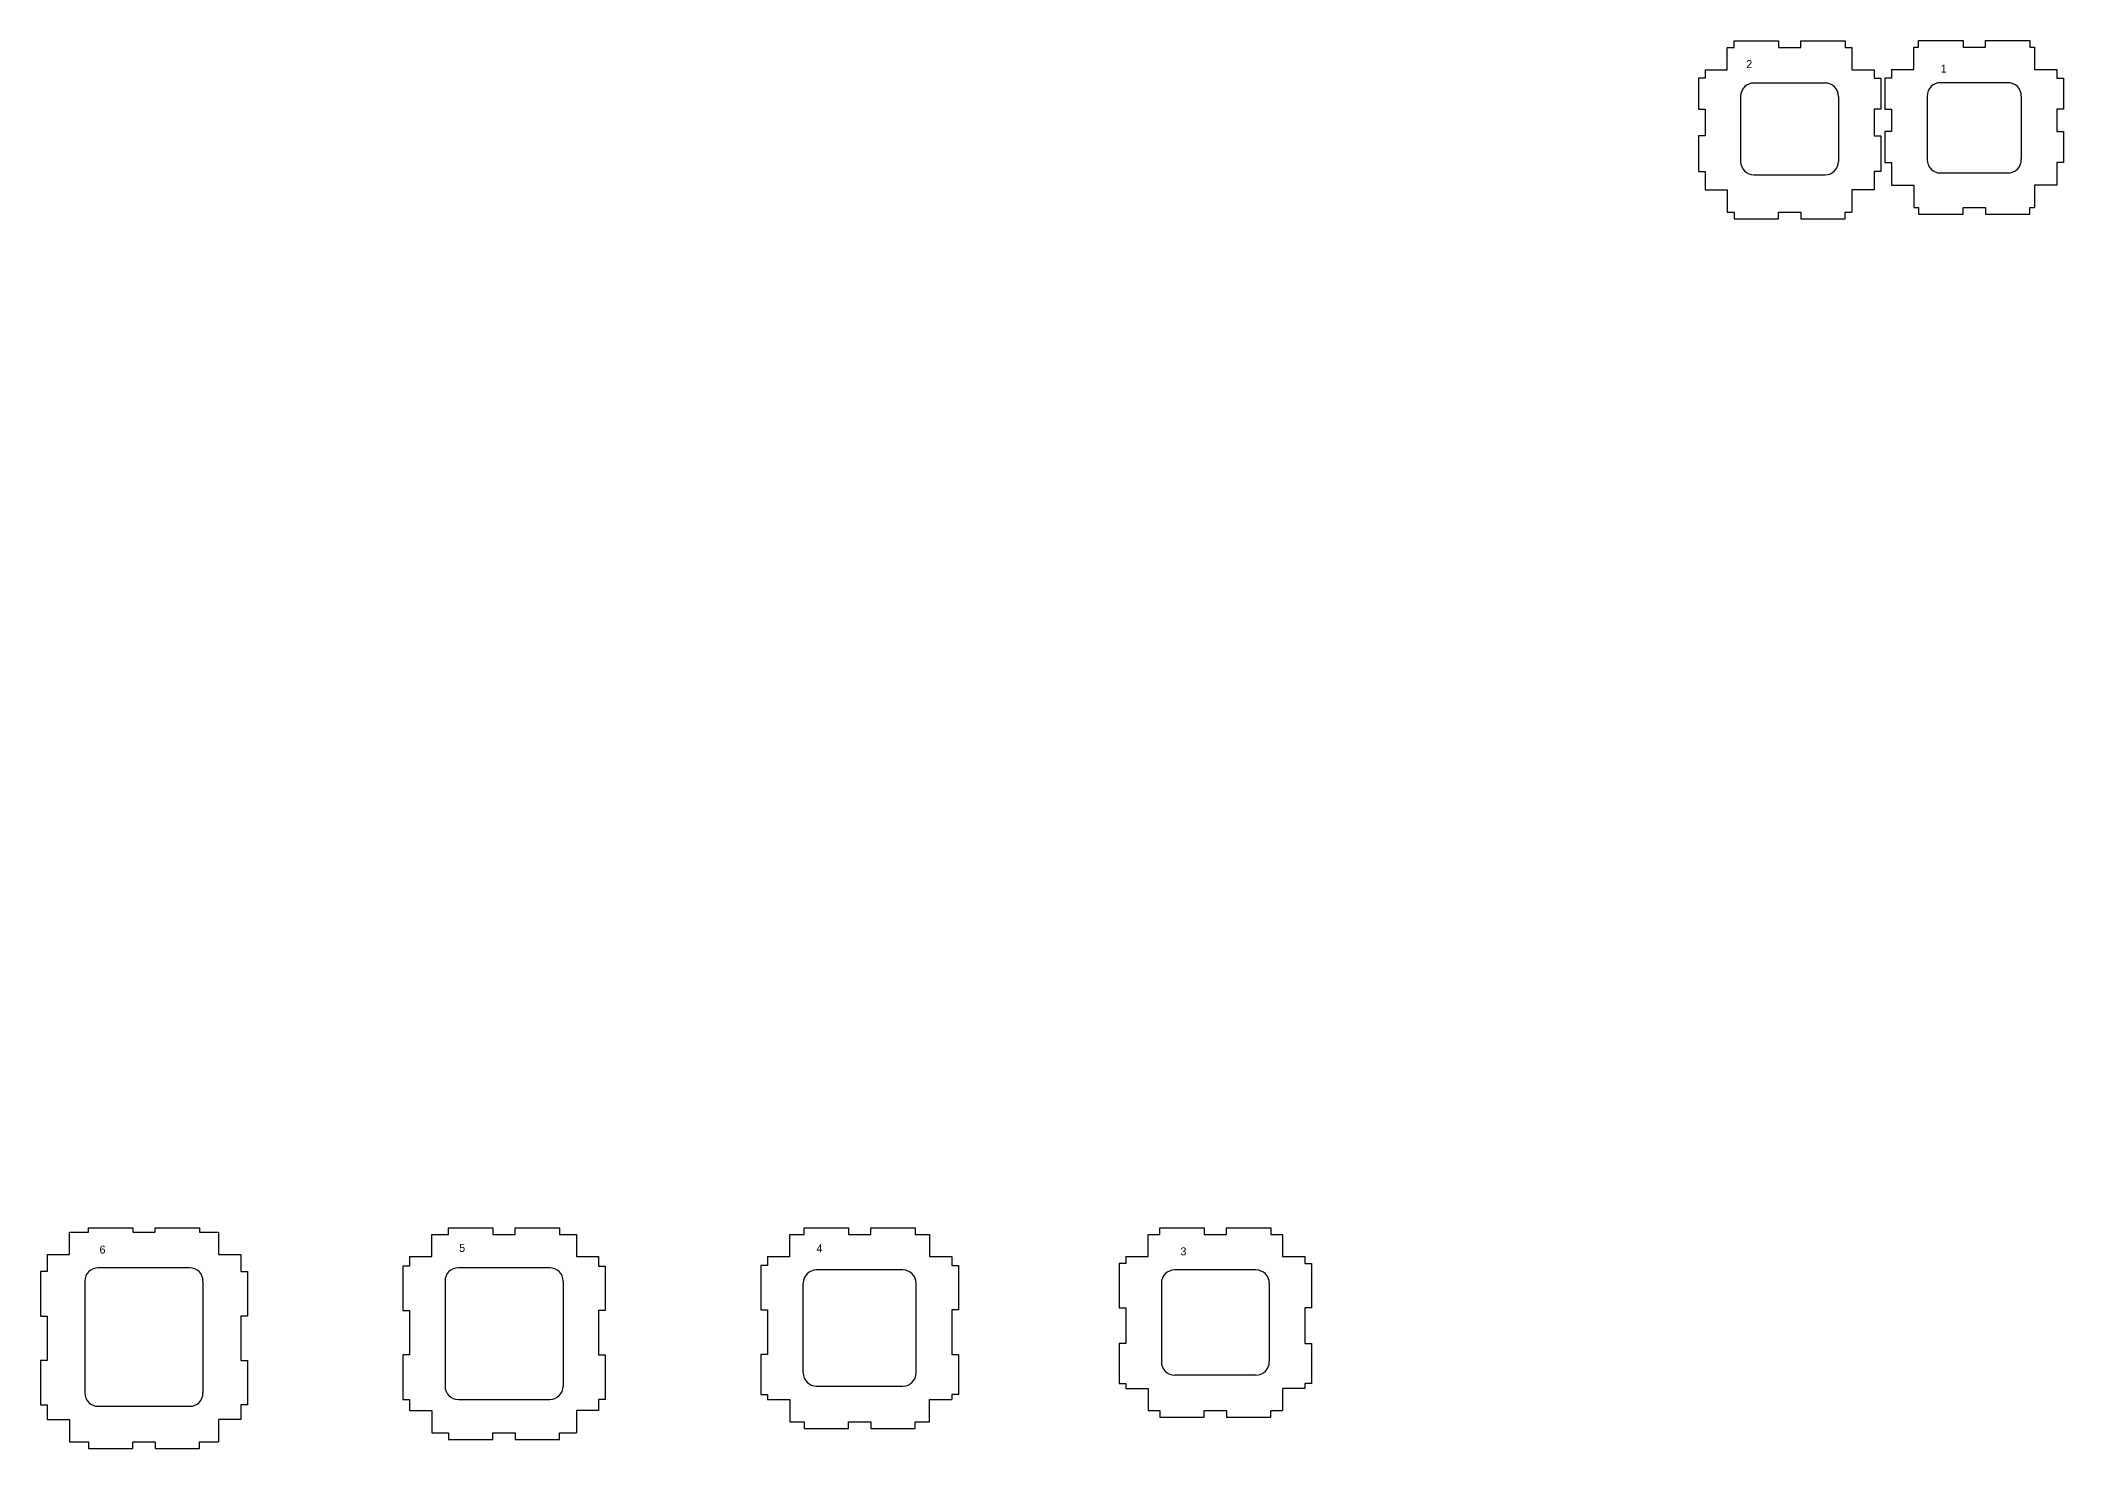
# Model space of a CAD drawing. Extents: x 8453 to 11023, y 19221 to 20564.
# Drawn here: x 9681.2 to 10136.2, y 19220.6 to 19537.4 of the extents above; entities that cross this region are included whole.
import ezdxf

# ---------------------------------------------------------------- set-up
doc = ezdxf.new("R2010")
doc.units = 0
doc.header["$MEASUREMENT"] = 0
doc.layers.get('0').update_dxf_attribs({"linetype": 'CONTINUOUS'})

# ---------------------------------------------------------------- blocks, each defined once
blk = doc.blocks.new('*U83')
at = {"color": 244, "linetype": 'ByBlock'}
blk.add_text('3', height=1.8, dxfattribs=at).set_placement((9871.87, 19888.5))
blk = doc.blocks.new('*U84')
at = {"color": 244, "linetype": 'ByBlock'}
blk.add_text('4', height=1.8, dxfattribs=at).set_placement((9789.99, 19889.16))
blk = doc.blocks.new('*U85')
at = {"color": 244, "linetype": 'ByBlock'}
blk.add_text('5', height=1.8, dxfattribs=at).set_placement((9709.63, 19889.27))
blk = doc.blocks.new('*U86')
at = {"color": 244, "linetype": 'ByBlock'}
blk.add_text('6', height=1.8, dxfattribs=at).set_placement((9628.72, 19888.89))
blk = doc.blocks.new('*U92')
at = {"color": 244, "linetype": 'ByBlock'}
blk.add_text('2', height=1.8, dxfattribs=at).set_placement((9952.85, 19888.57))
blk = doc.blocks.new('*U93')
at = {"color": 244, "linetype": 'ByBlock'}
blk.add_text('1', height=1.8, dxfattribs=at).set_placement((10014.31, 19887.47))

msp = doc.modelspace()

# ---------------------------------------------------------------- linework, layer by layer
for p, q in [((10062.1195, 19535.78896), (10062.1195, 19537.28896)), ((10062.1195, 19537.28896), (10072.1195, 19537.28896)), ((10072.1195, 19537.28896), (10072.1195, 19535.78896)), ((10077.1195, 19535.78896), (10077.1195, 19537.28896)), ((10077.1195, 19537.28896), (10087.1195, 19537.28896)), ((10087.1195, 19537.28896), (10087.1195, 19535.78896)), ((10103.65067, 19535.85896), (10103.65067, 19537.35896)), ((10103.65067, 19537.35896), (10113.65067, 19537.35896)), ((10113.65067, 19537.35896), (10113.65067, 19535.85896)), ((10118.65067, 19535.85896), (10118.65067, 19537.35896)), ((10118.65067, 19537.35896), (10128.65067, 19537.35896)), ((10128.65067, 19537.35896), (10128.65067, 19535.85896)), ((10060.6095, 19530.78896), (10060.6095, 19535.78896)), ((10060.6095, 19535.78896), (10062.1195, 19535.78896)), ((10072.1195, 19535.78896), (10077.1195, 19535.78896)), ((10087.1195, 19535.78896), (10088.6295, 19535.78896)), ((10088.6295, 19535.78896), (10088.6295, 19530.78896)), ((10102.56067, 19530.85896), (10102.56067, 19535.85896)), ((10102.56067, 19535.85896), (10103.65067, 19535.85896)), ((10113.65067, 19535.85896), (10118.65067, 19535.85896)), ((10128.65067, 19535.85896), (10129.74067, 19535.85896)), ((10129.74067, 19535.85896), (10129.74067, 19530.85896)), ((10055.6095, 19528.88896), (10054.1095, 19528.88896)), ((10054.1095, 19528.88896), (10054.1095, 19521.88896)), ((10055.6095, 19530.78896), (10060.6095, 19530.78896)), ((10055.6095, 19530.78896), (10055.6095, 19528.88896)), ((10082.6295, 19527.78896), (10066.6095, 19527.78896)), ((10088.6295, 19530.78896), (10093.6295, 19530.78896)), ((10093.6295, 19530.78896), (10093.6295, 19528.88896)), ((10093.6295, 19528.88896), (10095.1295, 19528.88896)), ((10095.1295, 19528.88896), (10095.1295, 19521.88896)), ((10097.56067, 19528.88896), (10096.06067, 19528.88896)), ((10096.06067, 19528.88896), (10096.06067, 19521.88896)), ((10097.56067, 19530.85896), (10102.56067, 19530.85896)), ((10097.56067, 19530.85896), (10097.56067, 19528.88896)), ((10123.74067, 19527.85896), (10108.56067, 19527.85896)), ((10129.74067, 19530.85896), (10134.74067, 19530.85896)), ((10134.74067, 19530.85896), (10134.74067, 19528.88896)), ((10134.74067, 19528.88896), (10136.24067, 19528.88896)), ((10136.24067, 19528.88896), (10136.24067, 19521.88896)), ((10063.6095, 19524.78896), (10063.6095, 19510.13896)), ((10085.6295, 19524.78896), (10085.6295, 19510.13896)), ((10105.56067, 19524.85896), (10105.56067, 19510.54896)), ((10126.74067, 19524.85896), (10126.74067, 19510.54896)), ((10054.1095, 19521.88896), (10055.6095, 19521.88896)), ((10055.6095, 19521.88896), (10055.6095, 19515.88896)), ((10095.1295, 19521.88896), (10093.6295, 19521.88896)), ((10093.6295, 19521.88896), (10093.6295, 19515.88896)), ((10096.06067, 19521.88896), (10097.56067, 19521.88896)), ((10097.56067, 19521.88896), (10097.56067, 19516.88896)), ((10136.24067, 19521.88896), (10134.74067, 19521.88896)), ((10134.74067, 19521.88896), (10134.74067, 19516.88896)), ((10055.6095, 19515.88896), (10054.1095, 19515.88896)), ((10054.1095, 19515.88896), (10054.1095, 19507.88896)), ((10093.6295, 19515.88896), (10095.1295, 19515.88896)), ((10095.1295, 19515.88896), (10095.1295, 19507.88896)), ((10097.56067, 19516.88896), (10096.06067, 19516.88896)), ((10096.06067, 19516.88896), (10096.06067, 19509.88896)), ((10134.74067, 19516.88896), (10136.24067, 19516.88896)), ((10136.24067, 19516.88896), (10136.24067, 19509.88896)), ((10096.06067, 19509.88896), (10097.56067, 19509.88896)), ((10097.56067, 19509.88896), (10097.56067, 19504.81056)), ((10136.24067, 19509.88896), (10134.74067, 19509.88896)), ((10134.74067, 19509.88896), (10134.74067, 19504.81056)), ((10054.1095, 19507.88896), (10055.6095, 19507.88896)), ((10055.6095, 19507.88896), (10055.6095, 19503.77116)), ((10066.6095, 19507.13896), (10082.6295, 19507.13896)), ((10095.1295, 19507.88896), (10093.6295, 19507.88896)), ((10093.6295, 19507.88896), (10093.6295, 19503.77116)), ((10097.56067, 19504.81056), (10102.56067, 19504.81056)), ((10102.56067, 19504.81056), (10102.56067, 19499.81056)), ((10108.56067, 19507.54896), (10123.74067, 19507.54896)), ((10134.74067, 19504.81056), (10129.74067, 19504.81056)), ((10129.74067, 19504.81056), (10129.74067, 19499.81056)), ((10055.6095, 19503.77116), (10060.6095, 19503.77116)), ((10060.6095, 19503.77116), (10060.6095, 19498.77116)), ((10093.6295, 19503.77116), (10088.6295, 19503.77116)), ((10088.6295, 19503.77116), (10088.6295, 19498.77116)), ((10060.6095, 19498.77116), (10062.1195, 19498.77116)), ((10062.1195, 19498.77116), (10062.1195, 19497.27116)), ((10062.1195, 19497.27116), (10072.1195, 19497.27116)), ((10072.1195, 19497.27116), (10072.1195, 19498.77116)), ((10072.1195, 19498.77116), (10077.1195, 19498.77116)), ((10077.1195, 19498.77116), (10077.1195, 19497.27116)), ((10077.1195, 19497.27116), (10087.1195, 19497.27116)), ((10087.1195, 19497.27116), (10087.1195, 19498.77116)), ((10087.1195, 19498.77116), (10088.6295, 19498.77116)), ((10102.56067, 19499.81056), (10103.65067, 19499.81056)), ((10103.65067, 19499.81056), (10103.65067, 19498.31056)), ((10103.65067, 19498.31056), (10113.65067, 19498.31056)), ((10113.65067, 19498.31056), (10113.65067, 19499.81056)), ((10113.65067, 19499.81056), (10118.65067, 19499.81056)), ((10118.65067, 19499.81056), (10118.65067, 19498.31056)), ((10118.65067, 19498.31056), (10128.65067, 19498.31056)), ((10128.65067, 19498.31056), (10128.65067, 19499.81056)), ((10128.65067, 19499.81056), (10129.74067, 19499.81056)), ((9687.66011, 19264.28771), (9687.66011, 19269.28771)), ((9687.66011, 19269.28771), (9691.94011, 19269.28771)), ((9691.94011, 19269.28771), (9691.94011, 19270.28807)), ((9691.94011, 19270.28807), (9701.94011, 19270.28807)), ((9701.94011, 19270.28807), (9701.94011, 19269.28771)), ((9701.94011, 19269.28771), (9706.94011, 19269.28771)), ((9706.94011, 19269.28771), (9706.94011, 19270.28807)), ((9706.94011, 19270.28807), (9716.94011, 19270.28807)), ((9716.94011, 19270.28807), (9716.94011, 19269.28771)), ((9716.94011, 19269.28771), (9721.22011, 19269.28771)), ((9721.22011, 19269.28771), (9721.22011, 19264.28771)), ((9769.16011, 19263.78807), (9769.16011, 19268.78807)), ((9769.16011, 19268.78807), (9772.94011, 19268.78807)), ((9772.94011, 19268.78807), (9772.94011, 19270.28807)), ((9772.94011, 19270.28807), (9782.94011, 19270.28807)), ((9782.94011, 19270.28807), (9782.94011, 19268.78807)), ((9782.94011, 19268.78807), (9787.94011, 19268.78807)), ((9787.94011, 19268.78807), (9787.94011, 19270.28807)), ((9787.94011, 19270.28807), (9797.94011, 19270.28807)), ((9797.94011, 19270.28807), (9797.94011, 19268.78807)), ((9797.94011, 19268.78807), (9801.72011, 19268.78807)), ((9801.72011, 19268.78807), (9801.72011, 19263.78807)), ((9849.73011, 19263.78807), (9849.73011, 19268.78807)), ((9849.73011, 19268.78807), (9852.94011, 19268.78807)), ((9852.94011, 19268.78807), (9852.94011, 19270.28807)), ((9852.94011, 19270.28807), (9862.94011, 19270.28807)), ((9862.94011, 19270.28807), (9862.94011, 19268.78807)), ((9862.94011, 19268.78807), (9867.94011, 19268.78807)), ((9867.94011, 19268.78807), (9867.94011, 19270.28807)), ((9867.94011, 19270.28807), (9877.94011, 19270.28807)), ((9877.94011, 19270.28807), (9877.94011, 19268.78807)), ((9877.94011, 19268.78807), (9881.15011, 19268.78807)), ((9881.15011, 19268.78807), (9881.15011, 19263.78807)), ((9930.30011, 19263.78807), (9930.30011, 19268.78807)), ((9930.30011, 19268.78807), (9932.94011, 19268.78807)), ((9932.94011, 19268.78807), (9932.94011, 19270.28807)), ((9932.94011, 19270.28807), (9942.94011, 19270.28807)), ((9942.94011, 19270.28807), (9942.94011, 19268.78807)), ((9942.94011, 19268.78807), (9947.94011, 19268.78807)), ((9947.94011, 19268.78807), (9947.94011, 19270.28807)), ((9947.94011, 19270.28807), (9957.94011, 19270.28807)), ((9957.94011, 19270.28807), (9957.94011, 19268.78807)), ((9957.94011, 19268.78807), (9960.58011, 19268.78807)), ((9960.58011, 19268.78807), (9960.58011, 19263.78807)), ((9682.66011, 19264.28771), (9687.66011, 19264.28771)), ((9682.66011, 19264.28771), (9682.66011, 19260.42771)), ((9721.22011, 19264.28771), (9726.22011, 19264.28771)), ((9726.22011, 19264.28771), (9726.22011, 19260.42771)), ((9764.16011, 19263.78807), (9769.16011, 19263.78807)), ((9764.16011, 19263.78807), (9764.16011, 19261.66807)), ((9801.72011, 19263.78807), (9806.72011, 19263.78807)), ((9806.72011, 19263.78807), (9806.72011, 19261.66807)), ((9844.73011, 19263.78807), (9849.73011, 19263.78807)), ((9844.73011, 19263.78807), (9844.73011, 19261.79807)), ((9881.15011, 19263.78807), (9886.15011, 19263.78807)), ((9886.15011, 19263.78807), (9886.15011, 19261.79807)), ((9925.30011, 19263.78807), (9930.30011, 19263.78807)), ((9925.30011, 19263.78807), (9925.30011, 19262.25807)), ((9960.58011, 19263.78807), (9965.58011, 19263.78807)), ((9965.58011, 19263.78807), (9965.58011, 19262.25807)), ((9682.66011, 19260.42771), (9681.16011, 19260.42771)), ((9681.16011, 19260.42771), (9681.16011, 19250.42771)), ((9714.72011, 19261.28771), (9694.16011, 19261.28771)), ((9726.22011, 19260.42771), (9727.72011, 19260.42771)), ((9727.72011, 19260.42771), (9727.72011, 19250.42771)), ((9764.16011, 19261.66807), (9762.66011, 19261.66807)), ((9762.66011, 19261.66807), (9762.66011, 19251.66807)), ((9795.72011, 19261.28807), (9775.16011, 19261.28807)), ((9806.72011, 19261.66807), (9808.22011, 19261.66807)), ((9808.22011, 19261.66807), (9808.22011, 19251.66807)), ((9844.73011, 19261.79807), (9843.23011, 19261.79807)), ((9843.23011, 19261.79807), (9843.23011, 19251.79807)), ((9875.15011, 19260.78807), (9855.73011, 19260.78807)), ((9886.15011, 19261.79807), (9887.65011, 19261.79807)), ((9887.65011, 19261.79807), (9887.65011, 19251.79807)), ((9925.30011, 19262.25807), (9923.80011, 19262.25807)), ((9923.80011, 19262.25807), (9923.80011, 19252.25807)), ((9954.58011, 19260.78807), (9936.30011, 19260.78807)), ((9965.58011, 19262.25807), (9967.08011, 19262.25807)), ((9967.08011, 19262.25807), (9967.08011, 19252.25807)), ((9691.16011, 19258.28771), (9691.16011, 19233.11771)), ((9717.72011, 19258.28771), (9717.72011, 19233.11771)), ((9772.16011, 19258.28807), (9772.16011, 19234.64807)), ((9798.72011, 19258.28807), (9798.72011, 19234.64807)), ((9852.73011, 19237.64807), (9852.73011, 19257.78807)), ((9878.15011, 19237.64807), (9878.15011, 19257.78807)), ((9933.30011, 19257.78807), (9933.30011, 19240.13807)), ((9957.58011, 19257.78807), (9957.58011, 19240.13807)), ((9681.16011, 19250.42771), (9682.66011, 19250.42771)), ((9682.66011, 19250.42771), (9682.66011, 19240.42771)), ((9727.72011, 19250.42771), (9726.22011, 19250.42771)), ((9726.22011, 19250.42771), (9726.22011, 19240.42771)), ((9762.66011, 19251.66807), (9764.16011, 19251.66807)), ((9764.16011, 19251.66807), (9764.16011, 19241.66807)), ((9808.22011, 19251.66807), (9806.72011, 19251.66807)), ((9806.72011, 19251.66807), (9806.72011, 19241.66807)), ((9843.23011, 19251.79807), (9844.73011, 19251.79807)), ((9844.73011, 19251.79807), (9844.73011, 19241.79807)), ((9887.65011, 19251.79807), (9886.15011, 19251.79807)), ((9886.15011, 19251.79807), (9886.15011, 19241.79807)), ((9923.80011, 19252.25807), (9925.30011, 19252.25807)), ((9925.30011, 19252.25807), (9925.30011, 19244.25807)), ((9967.08011, 19252.25807), (9965.58011, 19252.25807)), ((9965.58011, 19252.25807), (9965.58011, 19244.25807)), ((9764.16011, 19241.66807), (9762.66011, 19241.66807)), ((9762.66011, 19241.66807), (9762.66011, 19231.66807)), ((9806.72011, 19241.66807), (9808.22011, 19241.66807)), ((9808.22011, 19241.66807), (9808.22011, 19231.66807)), ((9844.73011, 19241.79807), (9843.23011, 19241.79807)), ((9843.23011, 19241.79807), (9843.23011, 19232.79807)), ((9886.15011, 19241.79807), (9887.65011, 19241.79807)), ((9887.65011, 19241.79807), (9887.65011, 19232.79807)), ((9925.30011, 19244.25807), (9923.80011, 19244.25807)), ((9923.80011, 19244.25807), (9923.80011, 19235.25807)), ((9965.58011, 19244.25807), (9967.08011, 19244.25807)), ((9967.08011, 19244.25807), (9967.08011, 19235.25807)), ((9682.66011, 19240.42771), (9681.16011, 19240.42771)), ((9681.16011, 19240.42771), (9681.16011, 19230.42771)), ((9726.22011, 19240.42771), (9727.72011, 19240.42771)), ((9727.72011, 19240.42771), (9727.72011, 19230.42771)), ((9954.58011, 19237.13807), (9936.30011, 19237.13807)), ((9843.23011, 19232.79807), (9844.73011, 19232.79807)), ((9844.73011, 19232.79807), (9844.73011, 19231.64807)), ((9855.73011, 19234.64807), (9875.15011, 19234.64807)), ((9887.65011, 19232.79807), (9886.15011, 19232.79807)), ((9886.15011, 19232.79807), (9886.15011, 19231.64807)), ((9923.80011, 19235.25807), (9925.30011, 19235.25807)), ((9925.30011, 19235.25807), (9925.30011, 19234.13807)), ((9925.30011, 19234.13807), (9930.30011, 19234.13807)), ((9930.30011, 19234.13807), (9930.30011, 19229.13807)), ((9965.58011, 19234.13807), (9960.58011, 19234.13807)), ((9960.58011, 19234.13807), (9960.58011, 19229.13807)), ((9967.08011, 19235.25807), (9965.58011, 19235.25807)), ((9965.58011, 19235.25807), (9965.58011, 19234.13807)), ((9681.16011, 19230.42771), (9682.66011, 19230.42771)), ((9682.66011, 19230.42771), (9682.66011, 19227.11771)), ((9694.16011, 19230.11771), (9714.72011, 19230.11771)), ((9727.72011, 19230.42771), (9726.22011, 19230.42771)), ((9726.22011, 19230.42771), (9726.22011, 19227.11771)), ((9762.66011, 19231.66807), (9764.16011, 19231.66807)), ((9764.16011, 19231.66807), (9764.16011, 19229.14807)), ((9764.16011, 19229.14807), (9769.16011, 19229.14807)), ((9769.16011, 19229.14807), (9769.16011, 19224.14807)), ((9775.16011, 19231.64807), (9795.72011, 19231.64807)), ((9806.72011, 19229.14807), (9801.72011, 19229.14807)), ((9801.72011, 19229.14807), (9801.72011, 19224.14807)), ((9808.22011, 19231.66807), (9806.72011, 19231.66807)), ((9806.72011, 19231.66807), (9806.72011, 19229.14807)), ((9844.73011, 19231.64807), (9849.73011, 19231.64807)), ((9849.73011, 19231.64807), (9849.73011, 19226.64807)), ((9881.15011, 19226.64807), (9881.15011, 19231.64807)), ((9881.15011, 19231.64807), (9886.15011, 19231.64807)), ((9930.30011, 19229.13807), (9932.94011, 19229.13807)), ((9932.94011, 19229.13807), (9932.94011, 19227.63807)), ((9932.94011, 19227.63807), (9942.94011, 19227.63807)), ((9942.94011, 19227.63807), (9942.94011, 19229.13807)), ((9942.94011, 19229.13807), (9947.94011, 19229.13807)), ((9947.94011, 19229.13807), (9947.94011, 19227.63807)), ((9947.94011, 19227.63807), (9957.94011, 19227.63807)), ((9957.94011, 19227.63807), (9957.94011, 19229.13807)), ((9957.94011, 19229.13807), (9960.58011, 19229.13807)), ((9682.66011, 19227.11771), (9687.66011, 19227.11771)), ((9687.66011, 19227.11771), (9687.66011, 19222.11771)), ((9726.22011, 19227.11771), (9721.22011, 19227.11771)), ((9721.22011, 19227.11771), (9721.22011, 19222.11771)), ((9769.16011, 19224.14807), (9772.94011, 19224.14807)), ((9772.94011, 19224.14807), (9772.94011, 19222.64807)), ((9772.94011, 19222.64807), (9782.94011, 19222.64807)), ((9782.94011, 19222.64807), (9782.94011, 19224.14807)), ((9782.94011, 19224.14807), (9787.94011, 19224.14807)), ((9787.94011, 19224.14807), (9787.94011, 19222.64807)), ((9787.94011, 19222.64807), (9797.94011, 19222.64807)), ((9797.94011, 19222.64807), (9797.94011, 19224.14807)), ((9797.94011, 19224.14807), (9801.72011, 19224.14807)), ((9849.73011, 19226.64807), (9852.94011, 19226.64807)), ((9852.94011, 19226.64807), (9852.94011, 19225.14807)), ((9852.94011, 19225.14807), (9862.94011, 19225.14807)), ((9862.94011, 19225.14807), (9862.94011, 19226.64807)), ((9862.94011, 19226.64807), (9867.94011, 19226.64807)), ((9867.94011, 19226.64807), (9867.94011, 19225.14807)), ((9867.94011, 19225.14807), (9877.94011, 19225.14807)), ((9877.94011, 19225.14807), (9877.94011, 19226.64807)), ((9877.94011, 19226.64807), (9881.15011, 19226.64807)), ((9687.66011, 19222.11771), (9691.94011, 19222.11771)), ((9691.94011, 19222.11771), (9691.94011, 19220.61771)), ((9691.94011, 19220.61771), (9701.94011, 19220.61771)), ((9701.94011, 19220.61771), (9701.94011, 19222.11771)), ((9701.94011, 19222.11771), (9706.94011, 19222.11771)), ((9706.94011, 19222.11771), (9706.94011, 19220.61771)), ((9706.94011, 19220.61771), (9716.94011, 19220.61771)), ((9716.94011, 19220.61771), (9716.94011, 19222.11771)), ((9716.94011, 19222.11771), (9721.22011, 19222.11771))]:
    msp.add_line(p, q)
for centre, start, end in [((10066.6095, 19524.78896), 90, 180), ((10082.6295, 19524.78896), 0, 90), ((10108.56067, 19524.85896), 90, 180), ((10123.74067, 19524.85896), 0, 90), ((10066.6095, 19510.13896), 180, 270), ((10082.6295, 19510.13896), 270, 0), ((10108.56067, 19510.54896), 180, 270), ((10123.74067, 19510.54896), 270, 0), ((9694.16011, 19258.28771), 90, 180), ((9714.72011, 19258.28771), 0, 90), ((9775.16011, 19258.28807), 90, 180), ((9795.72011, 19258.28807), 0, 90), ((9855.73011, 19257.78807), 90, 180), ((9875.15011, 19257.78807), 0, 90), ((9936.30011, 19257.78807), 90, 180), ((9954.58011, 19257.78807), 0, 90), ((9855.73011, 19237.64807), 180, 270), ((9875.15011, 19237.64807), 270, 0), ((9936.30011, 19240.13807), 180, 270), ((9954.58011, 19240.13807), 270, 0), ((9694.16011, 19233.11771), 180, 270), ((9714.72011, 19233.11771), 270, 0), ((9775.16011, 19234.64807), 180, 270), ((9795.72011, 19234.64807), 270, 0)]:
    msp.add_arc(centre, 3, start, end)

# ---------------------------------------------------------------- block references
at = {"color": 244, "linetype": 'ByBlock'}
for name, p in [('*U92', (112.01771, -357.42405)), ('*U93', (94.29958, -357.35405)), ('*U86', (65.72253, -624.42495)), ('*U85', (65.72253, -624.42495)), ('*U84', (65.72253, -624.42495)), ('*U83', (65.72253, -624.42495))]:
    msp.add_blockref(name, p, dxfattribs=at)

doc.saveas('drawing.dxf')
